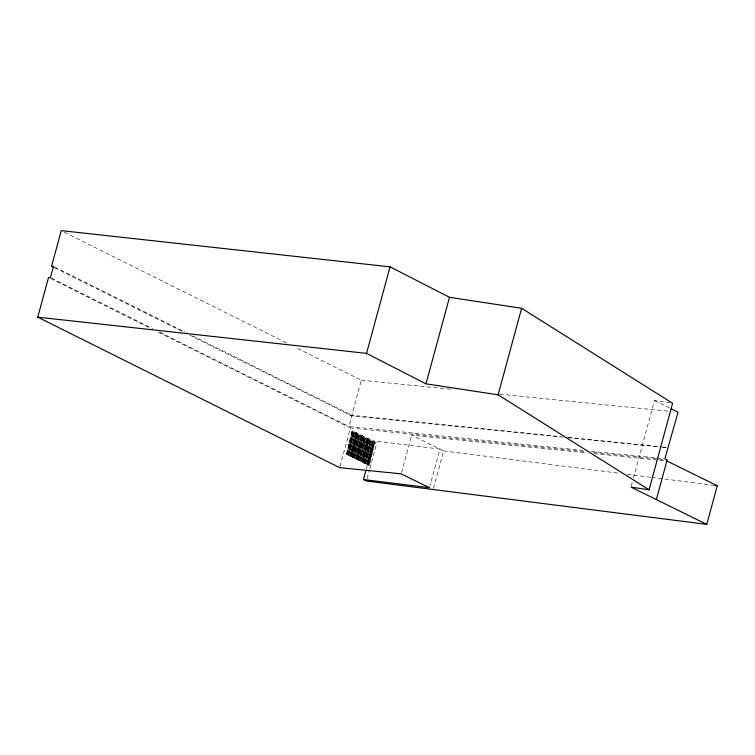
<?xml version="1.0" encoding="UTF-8"?>
<svg xmlns="http://www.w3.org/2000/svg" width="755" height="755" viewBox="0 0 755 755"><rect width="100%" height="100%" fill="white"/><g stroke="black" fill="none" stroke-linecap="round" stroke-linejoin="round"><path stroke-width="0.57" stroke-dasharray="3.77 2.83" d="M346.545 454.293L352.321 431.935L346.545 454.293L351.99 430.69L375.933 442.477L375.273 443.572L351.726 431.813L375.669 443.591M346.932 454.312L352.387 430.709M347.14 454.595L352.528 432.209L353.123 432.332L347.734 454.718L347.14 454.595L347.734 454.718M347.347 454.699L352.736 432.313M347.536 454.614L352.925 432.228M347.942 454.991L353.331 432.615L353.935 432.738L348.536 455.114L347.942 454.991L353.538 432.709M353.727 432.634L348.536 455.114M348.952 455.501L354.529 433.03L349.339 455.52M349.754 455.897L355.331 433.436L350.15 455.916M350.348 456.199L355.737 433.814L356.341 433.936L350.952 456.322L350.348 456.199L355.945 433.917M356.134 433.832L350.952 456.322M351.15 456.596L356.936 434.238L351.755 456.718L357.143 434.342L351.15 456.596L351.755 456.718M352.16 457.105L357.738 434.635L352.557 457.124M352.755 457.398L358.144 435.022L358.748 435.144L353.359 457.521L352.755 457.398L353.359 457.521M352.962 457.502L358.351 435.125M353.151 457.417L358.54 435.04M353.557 457.804L358.946 435.418L359.55 435.541L354.161 457.926L353.557 457.804L359.154 435.522M359.342 435.437L354.161 457.926M354.567 458.304L360.144 435.843L354.963 458.323M355.369 458.71L360.947 436.239L355.765 458.729M355.973 459.002L361.362 436.626L361.956 436.749L356.568 459.125L355.973 459.002L361.56 436.73M361.749 436.645L356.568 459.125M356.775 459.408L362.551 437.041L357.37 459.531L362.759 437.145L356.775 459.408L357.37 459.531M357.776 459.908L363.353 437.447L358.172 459.927M358.38 460.21L363.768 437.825L364.363 437.947L358.974 460.333L358.38 460.21L358.974 460.333M358.578 460.314L363.976 437.928M358.767 460.229L364.165 437.843M359.182 460.607L364.571 438.23L365.165 438.353L359.776 460.729L359.182 460.607L364.778 438.334M364.967 438.249L359.776 460.729M360.192 461.116L365.769 438.646L360.579 461.135M360.994 461.513L366.571 439.051L361.381 461.531M361.588 461.815L366.977 439.429L367.581 439.552L362.183 461.937L361.588 461.815L367.185 439.533M367.374 439.448L362.183 461.937M362.391 462.211L368.176 439.854L362.995 462.334L368.383 439.957L362.391 462.211L362.995 462.334M363.4 462.721L368.978 440.25L363.797 462.739M363.995 463.013L369.384 440.637L369.988 440.76L364.599 463.136L363.995 463.013L364.599 463.136M364.203 463.117L369.591 440.741M364.391 463.032L369.78 440.656M364.797 463.419L370.186 441.033L370.79 441.156L365.401 463.542L364.797 463.419L370.394 441.137M370.582 441.052L365.401 463.542M365.807 463.919L371.384 441.458L366.203 463.938M366.609 464.325L372.187 441.854L367.005 464.344M367.204 464.618L372.602 442.241L373.197 442.364L367.808 464.74L367.204 464.618L372.8 442.345M372.989 442.26L367.808 464.74M368.006 465.023L373.791 442.656L368.61 465.146L373.999 442.76L368.006 465.023L368.61 465.146M369.016 465.524L374.593 443.062L369.412 465.542M375.273 443.572L375.537 442.458L351.99 430.69M563.013 437.173L351.679 415.854L361.352 380.227L295.488 347.385M582.973 450.424L348.952 426.49L352 415.288M339.948 466.514L350.424 427.953L158.314 332.191M366.213 469.28L373.933 440.873L439.939 449.065L429.755 486.56M367.09 478.745L369.554 469.657M369.865 468.525L376.971 442.383M401.471 472.715L411.947 434.163M433.464 488.381L443.657 450.877L411.654 435.21L587.248 452.925M631.284 485.994L633.115 479.255M633.417 478.132L654.491 400.594L671.459 403.113M361.352 380.227L451.669 389.335M499.753 394.185L670.997 411.466M567.694 437.645L661.333 447.092M662.503 447.205L668.354 447.8M350.424 427.953L585.191 451.641M593.392 452.462L657.775 458.955M658.945 459.078L665.967 459.786M594.27 453.632L665.683 460.843M350.16 415.099L560.276 436.579M568.468 437.419L660.908 446.866M662.078 446.988L667.93 447.583M591.165 451.264L655.529 457.841M656.699 457.955L663.721 458.672M443.657 450.877L619.034 473.225M627.216 474.263L650.602 477.245M651.773 477.396L713.739 485.286M654.491 400.594L669.204 407.823M64.42 232.21L288.099 343.704M54.502 266.987L185.315 332.191M192.704 335.871L353.5 416.033M54.747 267.827L182.408 331.473M189.798 335.154L351.679 415.854M51.453 278.199L152.727 328.68M160.117 332.36L348.952 426.49M50.642 278.519L150.924 328.5"/><path stroke-width="1.13" d="M365.901 470.412L363.429 479.51L429.444 487.702L401.16 473.847L339.637 467.647L37.75 317.157L48.537 277.462L50.406 277.67L53.445 266.458L51.576 266.251L61.259 230.624L390.042 266.845L449.489 297.3L521.62 308.285L672.592 403.283L649.083 489.806L630.982 487.117L706.755 524.376L717.25 485.739L666.854 460.956M649.083 489.806L498.111 394.818L425.98 383.823L366.534 353.378L390.042 266.845M425.98 383.823L449.489 297.3M498.111 394.818L521.62 308.285M656.35 499.593L667.137 459.899L664.891 458.795L678.037 412.173L671.308 408.861M37.75 317.157L366.534 353.378M714.909 485.437L717.25 485.739M706.755 524.376L366.468 481.02L363.429 479.51M51.576 266.251L53.69 267.308"/></g></svg>
